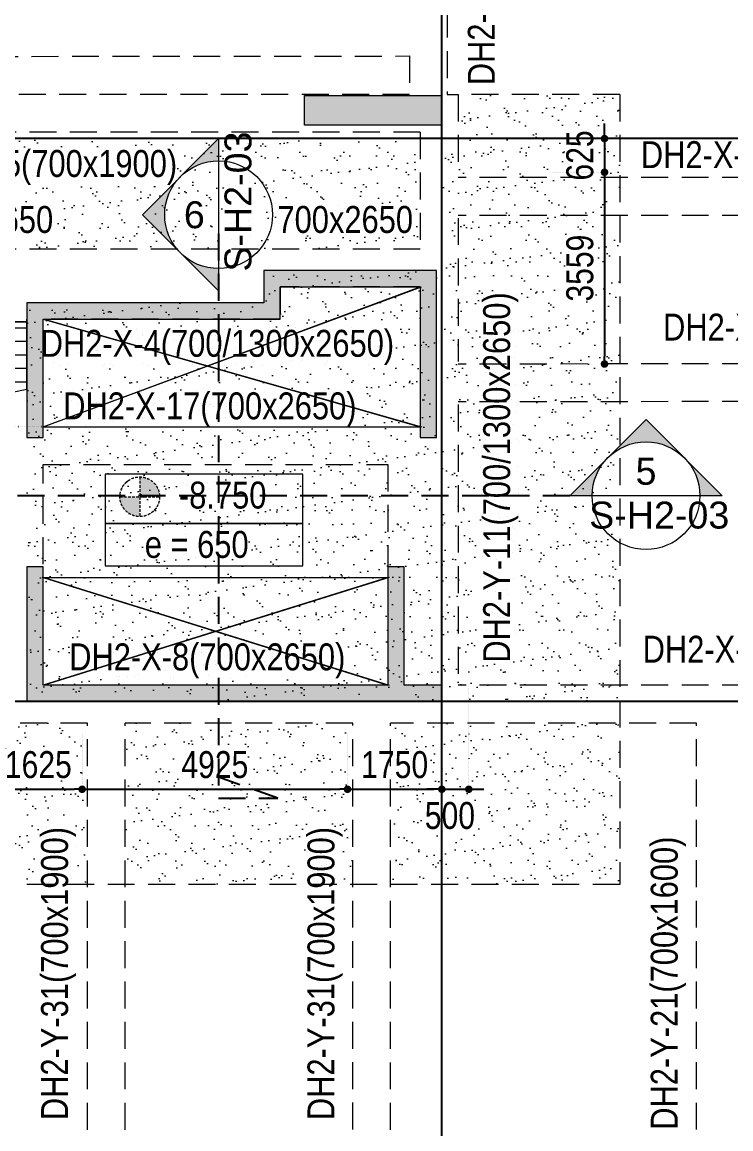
# Model space of a CAD drawing. Header units: millimetres. Extents: x 2356525 to 2927188, y -665534 to -417818.
# Drawn here: x 2781802 to 2794952, y -605666 to -585119 of the extents above; entities that cross this region are included whole.
import ezdxf
from ezdxf.enums import TextEntityAlignment as Align
from ezdxf.xclip import XClip

# ---------------------------------------------------------------- set-up
doc = ezdxf.new("R2010")
doc.units = ezdxf.units.MM
doc.header["$LTSCALE"] = 200
doc.header["$MEASUREMENT"] = 0
doc.header["$XCLIPFRAME"] = 0
for name, pattern in [('$0$CHG_XX_Damsan_Ham 2$0$HIDDEN', [0.375, 0.25, -0.125]), ('$0$HIDDEN', [0.375, 0.25, -0.125]), ('CHG_XX_Damsan_Ham 2$0$CHG_XX_Damsan_Ham 2$0$HIDDEN', [0.375, 0.25, -0.125]), ('CHG_XX_Damsan_Ham 2$0$MB Ham 2$0$Hidden21', [3, 2, -1]), ('CHG_XX_Luoi truc$0$MB_Luoi truc$0$Center101', [13, 10, -1, 1, -1]), ('DASHED', [0.75, 0.5, -0.25]), ('DOT2', [0.125, 0, -0.125])]:
    doc.linetypes.add(name, pattern=pattern)
doc.layers.get('0').update_dxf_attribs({"lineweight": 9})
doc.layers.get('Defpoints').update_dxf_attribs({"color": 10, "lineweight": 0})
for name, color, linetype, lineweight in [("$0$'S_General_Hidden_1 Thin", 1, '$0$HIDDEN', 18), ('$0$CHG_XX_Damsan_Ham 2$0$DBAO', 3, 'Continuous', 13), ('$0$CHG_XX_Damsan_Ham 2$0$DMo', 9, '$0$CHG_XX_Damsan_Ham 2$0$HIDDEN', 9), ('$0$CHG_XX_Damsan_Ham 2$0$Start lo mo', 3, 'Continuous', 15), ('$0$CHG_XX_Damsan_Ham 2$0$TTP-TEXT', 30, 'Continuous', 5), ('CHG_XX_Cot_Ham 2$0$NS-Pier-H2', 150, 'Continuous', 13), ('CHG_XX_Cot_Ham 2$0$NS-Pier-H2 @ 1', 150, 'Continuous', 13), ('CHG_XX_Cot_Ham 2$0$NS-Pier-H2 @ 150', 150, 'Continuous', 13), ("CHG_XX_Damsan_Ham 2$0$CHG_XX_Damsan_Ham 2$0$'S_General_Hidden_1 Thin", 1, 'CHG_XX_Damsan_Ham 2$0$CHG_XX_Damsan_Ham 2$0$HIDDEN', 18), ('CHG_XX_Damsan_Ham 2$0$CHG_XX_Damsan_Ham 2$0$CHG_XX_Damsan_Ham 2$0$Start lo mo', 3, 'Continuous', 15), ('CHG_XX_Damsan_Ham 2$0$CHG_XX_Damsan_Ham 2$0$DBAO', 3, 'Continuous', 13), ('CHG_XX_Damsan_Ham 2$0$CHG_XX_Damsan_Ham 2$0$Start lo mo', 3, 'Continuous', 15), ('CHG_XX_Damsan_Ham 2$0$HATCH', 57, 'Continuous', 9), ('CHG_XX_Damsan_Ham 2$0$tam cap ram', 8, 'Continuous', 5), ('DBAO', 90, 'Continuous', 13), ('TEXT P X', 1, 'Continuous', 9), ('TEXT P Y', 2, 'Continuous', 15)]:
    doc.layers.add(name, color=color, linetype=linetype, lineweight=lineweight)
for name, color, linetype in [('18-khaclinh-section Symbol', 30, 'Continuous'), ('CHG_XX_Damsan_Ham 2$0$MB Ham 2$0$Staircase', 30, 'Continuous'), ('CHG_XX_Damsan_Ham 2$0$MB Ham 2$0$Staircase Hidden', 34, 'CHG_XX_Damsan_Ham 2$0$MB Ham 2$0$Hidden21'), ('CHG_XX_Luoi truc$0$Grid', 34, 'Continuous'), ('CHG_XX_Luoi truc$0$Grid Line', 251, 'CHG_XX_Luoi truc$0$MB_Luoi truc$0$Center101'), ('dim', 1, 'Continuous')]:
    doc.layers.add(name, color=color, linetype=linetype)
doc.styles.add('$0$CHG_XX_Damsan_Ham 2$0$TTP-HelCon', font='')
doc.styles.add('CHG_XX_Luoi truc$0$MB_Luoi truc$0$Grid A-F$0$VNI-HelveCB', font='')
doc.styles.add('ICIC', font='arial.ttf')
doc.styles.add('MB_Luoi truc$0$Arial_C', font='arial.ttf', dxfattribs={"width": 0.8})
doc.styles.add('TTP-HelCon', font='')
doc.styles.get('$0$CHG_XX_Damsan_Ham 2$0$TTP-HelCon').set_extended_font_data('VNI-Helve-Condense')
doc.styles.get('CHG_XX_Luoi truc$0$MB_Luoi truc$0$Grid A-F$0$VNI-HelveCB').set_extended_font_data('VNI-Helve-Condense', bold=True)
doc.styles.get('TTP-HelCon').set_extended_font_data('VNI-Helve-Condense')
doc.dimstyles.new('200', dxfattribs={"dimscale": 200, "dimtxt": 2.5, "dimasz": 0.7, "dimexe": 0.0003, "dimexo": 0, "dimgap": 1, "dimtad": 1, "dimdec": 0, "dimzin": 12, "dimdsep": 46, "dimtxsty": 'MB_Luoi truc$0$Arial_C', "dimblk": 'MB_Luoi truc$0$_Dot', "dimcen": 0.5, "dimclrd": 256, "dimclre": 8, "dimclrt": 1, "dimadec": 0, "dimazin": 0, "dimtfac": 1, "dimtdec": 0, "dimtix": 1, "dimtmove": 2, "dimatfit": 3, "dimldrblk": 'MB_Luoi truc$0$HTT Arrow 30', "dimfxl": 1, "dimtolj": 1, "dimtzin": 0, "dimlwe": -1, "dimarcsym": 0})

# ---------------------------------------------------------------- blocks, each defined once
blk = doc.blocks.new('*U867')
at = {"layer": 'CHG_XX_Cot_Ham 2$0$NS-Pier-H2 @ 1'}
h = blk.add_hatch(color=256, dxfattribs=at)
h.dxf.hatch_style = 1
h.paths.add_polyline_path([(550, 0), (0, 0), (0, -2550), (550, -2550)])
at = {"layer": 'CHG_XX_Cot_Ham 2$0$NS-Pier-H2 @ 150'}
h = blk.add_hatch(color=256, dxfattribs=at)
h.dxf.hatch_style = 1
h.paths.add_polyline_path([(550, 0), (0, 0), (0, -2550), (550, -2550)])
blk = doc.blocks.new('CHG_XX_Cot_Ham 2$0$550x2550')
at = {"layer": 'CHG_XX_Cot_Ham 2$0$NS-Pier-H2'}
blk.add_lwpolyline([(550, -2550), (0, -2550), (0, 0), (550, 0)], close=True, dxfattribs=at)
blk.add_blockref('*U867', (0, 0), dxfattribs=at)
blk = doc.blocks.new('*U835')
at = {"layer": 'CHG_XX_Luoi truc$0$Grid Line'}
blk.add_line((0, 0), (0, 608), dxfattribs=at)
at = {"layer": 'CHG_XX_Luoi truc$0$Grid', "lineweight": -2, "style": 'CHG_XX_Luoi truc$0$MB_Luoi truc$0$Grid A-F$0$VNI-HelveCB'}
for tag, p in [('GRIDSUB', (0, 617)), ('GRID', (0, -9))]:
    blk.add_attdef(tag, text='', height=5, dxfattribs=at).set_placement(p, align=Align.MIDDLE)
blk = doc.blocks.new('*U837')
at = {"layer": 'CHG_XX_Luoi truc$0$Grid Line'}
blk.add_line((0, 0), (0, 438), dxfattribs=at)
at = {"layer": 'CHG_XX_Luoi truc$0$Grid', "lineweight": -2, "style": 'CHG_XX_Luoi truc$0$MB_Luoi truc$0$Grid A-F$0$VNI-HelveCB'}
for tag, p in [('GRIDSUB', (0, 447)), ('GRID', (0, -9))]:
    blk.add_attdef(tag, text='', height=5, dxfattribs=at).set_placement(p, align=Align.MIDDLE)
blk = doc.blocks.new('CHG_XX_Luoi truc')
at = {"layer": 'CHG_XX_Luoi truc$0$Grid', "xscale": 300, "yscale": 300, "zscale": 300}
blk.add_blockref('*U835', (87300, -12747), dxfattribs=at)
at = {"layer": 'CHG_XX_Luoi truc$0$Grid', "xscale": 300.0000000000013, "yscale": 300.0000000000013, "zscale": 300.0000000000013, "rotation": 90}
for p in [(110703, 22700), (110703, 12250)]:
    blk.add_blockref('*U837', p, dxfattribs=at)
blk = doc.blocks.new('CHG_XX_Cot_Ham 2')
at = {"layer": 'CHG_XX_Cot_Ham 2$0$NS-Pier-H2'}
h = blk.add_hatch(color=256, dxfattribs=at)
h.dxf.hatch_style = 1
h.paths.add_polyline_path([(99639.2, 163400), (-10900, 163400), (-10900, 85450), (-300, 85450), (-300, 84050), (32350, 84050), (32350, -9000), (103575.5, -9000), (106050, -6022), (106050, 158254.3)])
h.paths.add_polyline_path([(99533.7, 163100), (105750, 158110.4), (105750, 90450), (105650, 90450), (105750, 90450), (105750, 13850), (105750, 13722.3), (105750, -5913.6), (103434.7, -8700), (93599.8, -8700), (93299.8, -8700), (32650, -8700), (32650, 84350), (0, 84350), (0, 85750), (-10600, 85750), (-10600, 163100), (93600, 163100)], flags=16)
h = blk.add_hatch(color=256, dxfattribs=at)
h.dxf.hatch_style = 1
h.paths.add_polyline_path([(84300, 19950), (86900, 19950), (86900, 17150), (87200, 17150), (87200, 20250), (84000, 20250), (84000, 19650), (79600, 19650), (79600, 17150), (79900, 17150), (79900, 19350), (84300, 19350)])
h = blk.add_hatch(color=256, dxfattribs=at)
h.dxf.hatch_style = 1
h.paths.add_polyline_path([(87300, 12550), (86600, 12550), (86600, 14750), (86300, 14750), (86300, 12550), (79900, 12550), (79900, 14750), (79600, 14750), (79600, 12250), (87300, 12250)])
for points in [[(87200, 17150), (87200, 20250), (84000, 20250), (84000, 19650), (79600, 19650), (79600, 17150), (79900, 17150), (79900, 19350), (84300, 19350), (84300, 19950), (86900, 19950), (86900, 17150), (87200, 17150)], [(79600, 14750), (79600, 12250), (87300, 12250), (87300, 12550), (86600, 12550), (86600, 14750), (86300, 14750), (86300, 12550), (79900, 12550), (79900, 14750), (79600, 14750)]]:
    blk.add_lwpolyline(points, dxfattribs=at)
blk.add_blockref('CHG_XX_Luoi truc', (0, 0), dxfattribs=at)
at = {"layer": 'Defpoints', "rotation": 90}
blk.add_blockref('CHG_XX_Cot_Ham 2$0$550x2550', (84750, 22950), dxfattribs=at)
blk = doc.blocks.new('sfddxg')
h = blk.add_hatch(color=256)
h.paths.add_polyline_path([(-500, 0), (-707, 0), (-354, 354, 0.198912)])
h.paths.add_polyline_path([(-354, 354), (0, 707), (354, 354, 0.198912), (0, 500, 0.198912)])
h.paths.add_polyline_path([(354, 354), (707, 0), (500, 0, 0.198912)])
for p, q in [((550, 0), (-550, 0)), ((-500, 0), (-500, 0))]:
    blk.add_line(p, q)
blk.add_lwpolyline([(-500, 0), (-707, 0), (0, 707), (707, 0), (500, 0)])
blk.add_circle((0, 0), 500)
at = {"style": 'ICIC', "flags": 8}
blk.add_attdef('1', text='', height=250, dxfattribs=at).set_placement((0, 225), align=Align.MIDDLE)
blk.add_attdef('B-H2-14', text='', height=200, dxfattribs=at).set_placement((-528, -180), align=Align.MIDDLE_LEFT)
blk = doc.blocks.new('$0$CHG_XX_Damsan_Ham 2$0$Star cos -8.75')
at = {"layer": '$0$CHG_XX_Damsan_Ham 2$0$DMo'}
h = blk.add_hatch(color=256, dxfattribs=at)
h.dxf.hatch_style = 1
h.paths.add_polyline_path([(2504215, -680631, 0.414214), (2503847, -680263), (2503847, -680631)])
h.paths.add_polyline_path([(2503847, -680999), (2503847, -680631), (2503479, -680631, 0.414214)])
at = {"layer": '$0$CHG_XX_Damsan_Ham 2$0$DBAO'}
for points in [[(2503207, -680211), (2503207, -681128), (2506873, -681128), (2506873, -680211)], [(2503207, -681128), (2503207, -681912), (2506873, -681912), (2506873, -681128)]]:
    blk.add_lwpolyline(points, close=True, dxfattribs=at)
at = {"layer": '$0$CHG_XX_Damsan_Ham 2$0$DMo'}
for p, q in [((2503847, -680263), (2503847, -680999)), ((2503479, -680631), (2504215, -680631))]:
    blk.add_line(p, q, dxfattribs=at)
blk.add_circle((2503847, -680631), 368, dxfattribs=at)
at = {"layer": '$0$CHG_XX_Damsan_Ham 2$0$TTP-TEXT', "style": '$0$CHG_XX_Damsan_Ham 2$0$TTP-HelCon'}
for s, p in [(' -8.750', (2504414, -680850)), ('e = 650', (2503940, -681766))]:
    blk.add_text(s, height=500, dxfattribs=at).set_placement(p)
blk = doc.blocks.new('MB_Luoi truc$0$_Dot')
at = {"color": 0, "linetype": 'ByBlock', "lineweight": -2}
blk.add_line((-0.5, 0), (-1, 0), dxfattribs=at)
at = {"color": 0, "linetype": 'ByBlock', "const_width": 0.5}
blk.add_lwpolyline([(-0.25, 0, 1), (0.25, 0, 1)], format="xyb", close=True, dxfattribs=at)
blk = doc.blocks.new('*D177')
at = {"layer": 'Defpoints', "color": 0, "transparency": 16777216}
for p in [(2781289, -597429), (2782914, -598331), (2782914, -599361)]:
    blk.add_point(p, dxfattribs=at)
at = {"layer": 'dim', "color": 8, "linetype": 'DOT2', "transparency": 16777216}
for p, q in [((2781289, -597429), (2781289, -599361)), ((2782914, -598331), (2782914, -599361))]:
    blk.add_line(p, q, dxfattribs=at)
at = {"layer": 'dim', "lineweight": -2, "transparency": 16777216}
blk.add_line((2781429, -599361), (2782774, -599361), dxfattribs=at)
at = {"layer": 'dim', "lineweight": -2, "transparency": 16777216, "xscale": 140, "yscale": 140, "zscale": 140, "rotation": 180}
blk.add_blockref('MB_Luoi truc$0$_Dot', (2781289, -599361), dxfattribs=at)
at = {"layer": 'dim', "lineweight": -2, "transparency": 16777216, "xscale": 140, "yscale": 140, "zscale": 140}
blk.add_blockref('MB_Luoi truc$0$_Dot', (2782914, -599361), dxfattribs=at)
at = {"layer": 'dim', "color": 1, "transparency": 16777216, "insert": (2782102, -598906), "char_height": 500, "attachment_point": 5, "style": 'MB_Luoi truc$0$Arial_C'}
blk.add_mtext('\\A1;1625', dxfattribs=at)
blk = doc.blocks.new('MB_Luoi truc$0$HTT Arrow 30')
blk.add_hatch(color=256).paths.add_polyline_path([(-2.5, 0.375), (-2.5, -0.375), (0, 0)])
at = {"color": 0, "linetype": 'ByBlock', "lineweight": -2}
for p, q in [((0, 0), (-2.5, 0.375)), ((-2.5, -0.375), (-2.5, 0.375)), ((0, 0), (-2.5, -0.375))]:
    blk.add_line(p, q, dxfattribs=at)
blk = doc.blocks.new('*D178')
at = {"layer": 'Defpoints', "color": 0, "transparency": 16777216}
for p in [(2782914, -598331), (2787839, -598331), (2787839, -599361)]:
    blk.add_point(p, dxfattribs=at)
at = {"layer": 'dim', "color": 8, "linetype": 'DOT2', "transparency": 16777216}
for p, q in [((2782914, -598331), (2782914, -599361)), ((2787839, -598331), (2787839, -599361))]:
    blk.add_line(p, q, dxfattribs=at)
at = {"layer": 'dim', "lineweight": -2, "transparency": 16777216}
blk.add_line((2783054, -599361), (2787699, -599361), dxfattribs=at)
at = {"layer": 'dim', "lineweight": -2, "transparency": 16777216, "xscale": 140, "yscale": 140, "zscale": 140, "rotation": 180}
blk.add_blockref('MB_Luoi truc$0$_Dot', (2782914, -599361), dxfattribs=at)
at = {"layer": 'dim', "lineweight": -2, "transparency": 16777216, "xscale": 140, "yscale": 140, "zscale": 140}
blk.add_blockref('MB_Luoi truc$0$_Dot', (2787839, -599361), dxfattribs=at)
at = {"layer": 'dim', "color": 1, "transparency": 16777216, "insert": (2785377, -598906), "char_height": 500, "attachment_point": 5, "style": 'MB_Luoi truc$0$Arial_C'}
blk.add_mtext('\\A1;4925', dxfattribs=at)
blk = doc.blocks.new('*D179')
at = {"layer": 'Defpoints', "color": 0, "transparency": 16777216}
for p in [(2789589, -598131), (2787839, -598331), (2789589, -599361)]:
    blk.add_point(p, dxfattribs=at)
at = {"layer": 'dim', "color": 8, "linetype": 'DOT2', "transparency": 16777216}
for p, q in [((2789589, -598131), (2789589, -599361)), ((2787839, -598331), (2787839, -599361))]:
    blk.add_line(p, q, dxfattribs=at)
at = {"layer": 'dim', "lineweight": -2, "transparency": 16777216}
blk.add_line((2787979, -599361), (2789449, -599361), dxfattribs=at)
at = {"layer": 'dim', "lineweight": -2, "transparency": 16777216, "xscale": 140, "yscale": 140, "zscale": 140, "rotation": 180}
blk.add_blockref('MB_Luoi truc$0$_Dot', (2787839, -599361), dxfattribs=at)
at = {"layer": 'dim', "lineweight": -2, "transparency": 16777216, "xscale": 140, "yscale": 140, "zscale": 140}
blk.add_blockref('MB_Luoi truc$0$_Dot', (2789589, -599361), dxfattribs=at)
at = {"layer": 'dim', "color": 1, "transparency": 16777216, "insert": (2788714, -598906), "char_height": 500, "attachment_point": 5, "style": 'MB_Luoi truc$0$Arial_C'}
blk.add_mtext('\\A1;1750', dxfattribs=at)
blk = doc.blocks.new('*D180')
at = {"layer": 'Defpoints', "color": 0, "transparency": 16777216}
for p in [(2790089, -597431), (2789589, -598131), (2790089, -599361)]:
    blk.add_point(p, dxfattribs=at)
at = {"layer": 'dim', "color": 8, "linetype": 'DOT2', "transparency": 16777216}
for p, q in [((2790089, -597431), (2790089, -599361)), ((2789589, -598131), (2789589, -599361))]:
    blk.add_line(p, q, dxfattribs=at)
at = {"layer": 'dim', "lineweight": -2, "transparency": 16777216}
for p, q in [((2789449, -599361), (2789309, -599361)), ((2789589, -599361), (2790089, -599361)), ((2790229, -599361), (2790369, -599361))]:
    blk.add_line(p, q, dxfattribs=at)
at = {"layer": 'dim', "lineweight": -2, "transparency": 16777216, "xscale": 140, "yscale": 140, "zscale": 140}
blk.add_blockref('MB_Luoi truc$0$_Dot', (2789589, -599361), dxfattribs=at)
at = {"layer": 'dim', "lineweight": -2, "transparency": 16777216, "xscale": 140, "yscale": 140, "zscale": 140, "rotation": 180}
blk.add_blockref('MB_Luoi truc$0$_Dot', (2790089, -599361), dxfattribs=at)
at = {"layer": 'dim', "color": 1, "transparency": 16777216, "insert": (2789739, -599851), "char_height": 500, "attachment_point": 5, "style": 'MB_Luoi truc$0$Arial_C'}
blk.add_mtext('\\A1;500', dxfattribs=at)
blk = doc.blocks.new('*D343')
at = {"layer": 'Defpoints', "color": 0, "transparency": 16777216}
for p in [(2780208, -590631), (2775206, -592631), (2782189, -592631)]:
    blk.add_point(p, dxfattribs=at)
at = {"layer": 'dim', "color": 8, "linetype": 'DOT2', "transparency": 16777216}
for p, q in [((2780208, -590631), (2775206, -590631)), ((2782189, -592631), (2775206, -592631))]:
    blk.add_line(p, q, dxfattribs=at)
at = {"layer": 'dim', "lineweight": -2, "transparency": 16777216}
blk.add_line((2775206, -590771), (2775206, -592491), dxfattribs=at)
at = {"layer": 'dim', "lineweight": -2, "transparency": 16777216, "xscale": 140, "yscale": 140, "zscale": 140}
for p, rotation in [((2775206, -590631), 90), ((2775206, -592631), 270)]:
    blk.add_blockref('MB_Luoi truc$0$_Dot', p, dxfattribs=dict(at, rotation=rotation))
at = {"layer": 'dim', "color": 1, "transparency": 16777216, "insert": (2774751, -591631), "char_height": 500, "attachment_point": 5, "rotation": 90, "style": 'MB_Luoi truc$0$Arial_C'}
blk.add_mtext('\\A1;2000', dxfattribs=at)
blk = doc.blocks.new('*D344')
at = {"layer": 'Defpoints', "color": 0, "transparency": 16777216}
for p in [(2791649, -587281), (2791649, -587906), (2792608, -587906)]:
    blk.add_point(p, dxfattribs=at)
at = {"layer": 'dim', "lineweight": -2, "transparency": 16777216}
for p, q in [((2792608, -587141), (2792608, -587001)), ((2792608, -587281), (2792608, -587906)), ((2792608, -588046), (2792608, -588186))]:
    blk.add_line(p, q, dxfattribs=at)
at = {"layer": 'dim', "color": 8, "linetype": 'DOT2', "transparency": 16777216}
for p, q in [((2791649, -587281), (2792608, -587281)), ((2791649, -587906), (2792608, -587906))]:
    blk.add_line(p, q, dxfattribs=at)
at = {"layer": 'dim', "lineweight": -2, "transparency": 16777216, "xscale": 140, "yscale": 140, "zscale": 140}
for p, rotation in [((2792608, -587281), 270), ((2792608, -587906), 90)]:
    blk.add_blockref('MB_Luoi truc$0$_Dot', p, dxfattribs=dict(at, rotation=rotation))
at = {"layer": 'dim', "color": 1, "transparency": 16777216, "insert": (2792152, -587594), "char_height": 500, "attachment_point": 5, "rotation": 90, "style": 'MB_Luoi truc$0$Arial_C'}
blk.add_mtext('\\A1;625', dxfattribs=at)
blk = doc.blocks.new('*D345')
at = {"layer": 'Defpoints', "color": 0, "transparency": 16777216}
for p in [(2791649, -587906), (2792608, -591466), (2792610, -591466)]:
    blk.add_point(p, dxfattribs=at)
at = {"layer": 'dim', "color": 8, "linetype": 'DOT2', "transparency": 16777216}
for p, q in [((2791649, -587906), (2792608, -587906)), ((2792610, -591466), (2792608, -591466))]:
    blk.add_line(p, q, dxfattribs=at)
at = {"layer": 'dim', "lineweight": -2, "transparency": 16777216}
blk.add_line((2792608, -588046), (2792608, -591326), dxfattribs=at)
at = {"layer": 'dim', "lineweight": -2, "transparency": 16777216, "xscale": 140, "yscale": 140, "zscale": 140}
for p, rotation in [((2792608, -587906), 90), ((2792608, -591466), 270)]:
    blk.add_blockref('MB_Luoi truc$0$_Dot', p, dxfattribs=dict(at, rotation=rotation))
at = {"layer": 'dim', "color": 1, "transparency": 16777216, "insert": (2792152, -589686), "char_height": 500, "attachment_point": 5, "rotation": 90, "style": 'MB_Luoi truc$0$Arial_C'}
blk.add_mtext('\\A1;3559', dxfattribs=at)
blk = doc.blocks.new('CHG_XX_Damsan_Ham 2$0$MB Ham 2$0$Arrow 60')
at = {"linetype": 'ByBlock', "lineweight": -2}
h = blk.add_hatch(color=0, dxfattribs=at)
h.paths.add_polyline_path([(1.88, 0.94), (1.65, 1.38), (0, 0.56), (-1.65, 1.38), (-1.88, 0.94), (0, 0)], flags=17)
h.paths.add_polyline_path([(1.65, 1.38), (1.88, 0.94), (0, 0), (-1.88, 0.94), (-1.65, 1.38), (0, 0.56)])
blk.add_hatch(color=0, dxfattribs=at).paths.add_polyline_path([(1.65, 1.38), (1.88, 0.94), (0, 0), (-1.88, 0.94), (-1.65, 1.38), (0, 0.56)])
at = {"color": 0, "linetype": 'ByBlock', "lineweight": -2}
blk.add_lwpolyline([(1.65, 1.38), (1.88, 0.94), (0, 0), (-1.88, 0.94), (-1.65, 1.38), (0, 0.56)], close=True, dxfattribs=at)
blk = doc.blocks.new('CHG_XX_Damsan_Ham 2$0$MB Ham 2$0$Dot')
at = {"linetype": 'ByBlock', "lineweight": -2}
h = blk.add_hatch(color=0, dxfattribs=at)
edge = h.paths.add_edge_path()
edge.add_arc((0, 0), 0.5, 0, 360)
at = {"color": 0, "linetype": 'ByBlock', "lineweight": -2}
blk.add_line((0, -1), (0, 1), dxfattribs=at)
blk.add_circle((0, 0), 0.5, dxfattribs=at)
blk = doc.blocks.new('*U854')
at = {"layer": 'CHG_XX_Damsan_Ham 2$0$tam cap ram'}
h = blk.add_hatch(dxfattribs=at)
h.set_pattern_fill('_USER', color=256, scale=250, angle=90, pattern_type=0)
h.set_pattern_definition([(90, (2200, 2550), (-250, 2e-14), [])])
h.paths.add_polyline_path([(1200, 2550), (3200, 2550), (3200, 1450), (1200, 1450)])
h.paths.add_polyline_path([(1200, 1400), (3200, 1400), (3200, 1350), (1200, 1350)])
h.paths.add_polyline_path([(1200, 1200), (3200, 1200), (3200, 1150), (1200, 1150)])
h.paths.add_polyline_path([(1200, 1100), (3200, 1100), (3200, 0), (1200, 0)])
at = {"layer": 'CHG_XX_Damsan_Ham 2$0$MB Ham 2$0$Staircase'}
for p, q in [((1200, 0), (1200, 1100)), ((3200, 0), (3200, 1100)), ((0, 0), (4400, 0))]:
    blk.add_line(p, q, dxfattribs=at)
at = {"layer": 'CHG_XX_Damsan_Ham 2$0$MB Ham 2$0$Staircase Hidden'}
for p, q in [((4400, 2550), (4400, 0)), ((4400, 1200), (4400, 1350))]:
    blk.add_line(p, q, dxfattribs=at)
at = {"layer": 'CHG_XX_Damsan_Ham 2$0$tam cap ram'}
for p, q in [((0, 0), (0, 2550)), ((0, 2550), (4400, 2550)), ((1200, 1450), (1200, 2550)), ((1598, 1350), (1848, 2550)), ((1700, 1350), (1950, 2550)), ((3200, 1450), (3200, 2550)), ((600, 550), (600, 2000)), ((600, 2000), (3800, 2000)), ((3800, 550), (3800, 2000)), ((1100, 1100), (1100, 1450)), ((1100, 1450), (3300, 1450)), ((3300, 1100), (3300, 1450)), ((1150, 1150), (1150, 1400)), ((1150, 1400), (3250, 1400)), ((1200, 1150), (1200, 1400)), ((1200, 1400), (1200, 1350)), ((1200, 1350), (3200, 1350)), ((3200, 1150), (3200, 1400)), ((3250, 1150), (3250, 1400)), ((1100, 1100), (3300, 1100)), ((1150, 1150), (3250, 1150)), ((1200, 1200), (3200, 1200)), ((1200, 1200), (1200, 1150)), ((600, 550), (3800, 550))]:
    blk.add_line(p, q, dxfattribs=at)
for points in [[(1200, 2550), (3200, 2550), (3200, 1450), (1200, 1450)], [(1200, 1400), (3200, 1400), (3200, 1350), (1200, 1350)], [(1200, 1200), (3200, 1200), (3200, 1150), (1200, 1150)], [(1200, 1100), (3200, 1100), (3200, 0), (1200, 0)]]:
    blk.add_lwpolyline(points, close=True, dxfattribs=at)
for centre, start, end in [((1200, 1350), 90, 180), ((3200, 1350), 0, 90), ((1200, 1200), 180, 270), ((3200, 1200), 270, 0)]:
    blk.add_arc(centre, 1200, start, end, dxfattribs=at)
at = {"layer": 'CHG_XX_Damsan_Ham 2$0$tam cap ram', "yscale": 100, "zscale": 100}
for name, p, xscale, rotation in [('CHG_XX_Damsan_Ham 2$0$MB Ham 2$0$Arrow 60', (1835, 2000), 100, 270), ('CHG_XX_Damsan_Ham 2$0$MB Ham 2$0$Dot', (3200, 2000), 100, 270), ('CHG_XX_Damsan_Ham 2$0$MB Ham 2$0$Arrow 60', (3200, 550), -100, 90)]:
    blk.add_blockref(name, p, dxfattribs=dict(at, xscale=xscale, rotation=rotation))
blk = doc.blocks.new('CHG_XX_Damsan_Ham 2$0$ArchStaireH2')
at = {"layer": 'CHG_XX_Damsan_Ham 2$0$tam cap ram'}
ref = blk.add_blockref('*U854', (64800, -124950), dxfattribs=dict(at, xscale=-1, rotation=270))
XClip(ref).set_block_clipping_path([(3250, 1350), (3249.9999999999, 2550), (1945, 2550), (1695, 1349)])
blk = doc.blocks.new('CHG_XX_Damsan_Ham 2', base_point=(3089256, -609981))
at = {"layer": 'CHG_XX_Damsan_Ham 2$0$HATCH'}
h = blk.add_hatch(dxfattribs=at)
h.set_pattern_fill('AR-SAND', color=256, scale=262.5)
h.paths.add_polyline_path([(90600, 23519), (87600, 23519), (87600, 22700), (90600, 22700)])
h = blk.add_hatch(dxfattribs=at)
h.set_pattern_fill('AR-SAND', color=256, scale=262.5)
h.paths.add_polyline_path([(86900, 22700), (77450, 22700), (77450, 22000), (77200, 22000), (77200, 20650), (86900, 20649)])
h = blk.add_hatch(dxfattribs=at)
h.set_pattern_fill('AR-SAND', color=256, scale=262.5)
h.paths.add_polyline_path([(90600, 22700), (87300, 22700), (87300, 12250), (90600, 12250)])
h = blk.add_hatch(dxfattribs=at)
h.set_pattern_fill('AR-SAND', color=256, scale=262.5)
h.paths.add_polyline_path([(86900, 17150), (87200, 17150), (87200, 20250), (84000, 20250), (84000, 19650), (79600, 19650), (79600, 19300), (79600, 19300), (79600, 18050), (79600, 17150), (79900, 17150), (79900, 19350), (84300, 19350), (84300, 19950), (86900, 19949), (86900, 19950), (84300, 19950), (84300, 19350), (79900, 19350), (79900, 17350), (86900, 17350), (86900, 19949), (86900, 19949)])
h = blk.add_hatch(dxfattribs=at)
h.set_pattern_fill('AR-SAND', color=256, scale=262.5)
h.paths.add_polyline_path([(86300, 17350), (79900, 17350), (79900, 12550), (79900, 14250), (79900, 17150), (79600, 17150), (79600, 12250), (87300, 12250), (87450, 12550), (87300, 12550), (87200, 17350), (86300, 17350), (86300, 12550), (86300, 12550)])
h = blk.add_hatch(dxfattribs=at)
h.set_pattern_fill('AR-SAND', color=256, scale=262.5)
h.paths.add_polyline_path([(80725, 11850), (76850, 11850), (76850, 8850), (80725, 8850)])
h = blk.add_hatch(dxfattribs=at)
h.set_pattern_fill('AR-SAND', color=256, scale=262.5)
h.paths.add_polyline_path([(85650, 11850), (81425, 11850), (81425, 8850), (85650, 8850)])
h = blk.add_hatch(dxfattribs=at)
h.set_pattern_fill('AR-SAND', color=256, scale=262.5)
h.paths.add_polyline_path([(87300, 11850), (86350, 11850), (86350, 8850), (87300, 8850)])
h = blk.add_hatch(dxfattribs=at)
h.set_pattern_fill('AR-SAND', color=256, scale=262.5)
h.paths.add_polyline_path([(90600, 11850), (87300, 11850), (87300, 8850), (90600, 8850)])
at = {"layer": "CHG_XX_Damsan_Ham 2$0$CHG_XX_Damsan_Ham 2$0$'S_General_Hidden_1 Thin", "ltscale": 10}
for p, q in [((87400, 27325), (87400, 23519)), ((77438, 24225), (86700, 24234)), ((86700, 24234), (86700, 23519)), ((86700, 23519), (77373, 23518)), ((87400, 23519), (87600, 23519)), ((90600, 23519), (87600, 23519)), ((87600, 23519), (87600, 22025)), ((90600, 23519), (90600, 8850)), ((86900, 22819), (77308, 22818)), ((86900, 22819), (86900, 20649)), ((98250, 21975), (87600, 21975)), ((98250, 21275), (87600, 21275)), ((87600, 21225), (87600, 18564)), ((86900, 20649), (77200, 20650)), ((86900, 19949), (84300, 19950)), ((84300, 19950), (84300, 19350)), ((86900, 19950), (86900, 17350)), ((84300, 19350), (79900, 19350)), ((79900, 17350), (79900, 19350)), ((98250, 18521), (87600, 18514)), ((98250, 17821), (87600, 17814)), ((87600, 17764), (87600, 12550)), ((79900, 12550), (79900, 16650)), ((79900, 16650), (86299, 16650)), ((86299, 16650), (86300, 12550)), ((86300, 12550), (79900, 12550)), ((98250, 12550), (87600, 12550)), ((80725, 11850), (76425, 11850)), ((80725, 1300), (80725, 11850)), ((85650, 11850), (81425, 11850)), ((81425, 1300), (81425, 11850)), ((85650, 1302), (85650, 11850)), ((92025, 11850), (86350, 11850)), ((86350, 1300), (86350, 11850)), ((92025, 1301), (92025, 11850)), ((90600, 8850), (76425, 8850))]:
    blk.add_line(p, q, dxfattribs=at)
at = {"layer": 'CHG_XX_Damsan_Ham 2$0$CHG_XX_Damsan_Ham 2$0$CHG_XX_Damsan_Ham 2$0$Start lo mo'}
for p, q in [((79900, 17350), (86922, 19950)), ((79922, 19350), (86922, 17350)), ((79900, 17350), (86900, 17350)), ((79900, 14550), (86300, 14550)), ((86322, 14550), (79922, 12550)), ((79922, 14550), (86322, 12550))]:
    blk.add_line(p, q, dxfattribs=at)
at = {"layer": 'CHG_XX_Damsan_Ham 2$0$CHG_XX_Damsan_Ham 2$0$Start lo mo'}
for p, q in [((79900, 17350), (86900, 17350)), ((79900, 14550), (86300, 14550))]:
    blk.add_line(p, q, dxfattribs=at)
at = {"layer": 'CHG_XX_Damsan_Ham 2$0$CHG_XX_Damsan_Ham 2$0$DBAO'}
blk.add_blockref('CHG_XX_Cot_Ham 2', (0, 0), dxfattribs=at)
at = {"layer": 'CHG_XX_Damsan_Ham 2$0$HATCH'}
for name, p in [('CHG_XX_Cot_Ham 2', (0, 0)), ('CHG_XX_Damsan_Ham 2$0$ArchStaireH2', (12250, 141050))]:
    blk.add_blockref(name, p, dxfattribs=at)

msp = doc.modelspace()

# ---------------------------------------------------------------- linework, layer by layer
at = {"layer": '$0$CHG_XX_Damsan_Ham 2$0$Start lo mo'}
for p, q in [((2782189.5, -592631), (2789189.5, -590031)), ((2782189.5, -590631), (2789189.5, -592631)), ((2782189.5, -592631), (2789189.5, -592631)), ((2782189.2, -595431), (2788589.5, -595431)), ((2782189.2, -595431), (2788589.5, -597431)), ((2788589.5, -595431), (2782189.5, -597431))]:
    msp.add_line(p, q, dxfattribs=at)
at = {"layer": '18-khaclinh-section Symbol', "linetype": 'DASHED', "ltscale": 5}
for points in [[(2785446.4, -589040.9), (2785446.4, -599527.2), (2786548.4, -599527.2), (2785446.4, -599135.3)], [(2791963.4, -593910.5), (2776628.7, -593910.5), (2776628.7, -595012.4), (2777020.6, -593910.5)]]:
    msp.add_lwpolyline(points, dxfattribs=at)

# ---------------------------------------------------------------- block references
at = {"layer": "$0$'S_General_Hidden_1 Thin", "ltscale": 10}
msp.add_blockref('$0$CHG_XX_Damsan_Ham 2$0$Star cos -8.75', (280136.9, 86701.1), dxfattribs=at)
msp.add_blockref('CHG_XX_Damsan_Ham 2', (5791545.2, -1219962))
at = {"layer": 'DBAO'}
msp.add_blockref('CHG_XX_Cot_Ham 2', (2702289.2, -609981), dxfattribs=at)
ref = msp.add_blockref('sfddxg', (2785446.4, -588694.2), dxfattribs=dict(at, xscale=2, yscale=2, zscale=2, rotation=90))
ref.add_attrib('B-H2-14', 'S-H2-03', dxfattribs={"layer": '0', "height": 500, "rotation": 90, "style": 'ICIC'}).set_placement((2785806.4, -589749.9), align=Align.MIDDLE_LEFT)
ref.add_attrib('1', '6', dxfattribs={"layer": '0', "height": 500, "style": 'ICIC'}).set_placement((2784996.4, -588694.2), align=Align.MIDDLE)
ref = msp.add_blockref('sfddxg', (2793377.6, -593910.5), dxfattribs=dict(at, xscale=2, yscale=2, zscale=2))
ref.add_attrib('B-H2-14', 'S-H2-03', dxfattribs={"layer": '0', "height": 500, "style": 'ICIC'}).set_placement((2792322, -594270.5), align=Align.MIDDLE_LEFT)
ref.add_attrib('1', '5', dxfattribs={"layer": '0', "height": 500, "style": 'ICIC'}).set_placement((2793377.6, -593460.5), align=Align.MIDDLE)

# ---------------------------------------------------------------- texts
at = {"layer": 'TEXT P X', "style": 'TTP-HelCon'}
for s, p in [('DH2-X-24(700x1600)', (2793281.9, -587828.6)), ('DH2-X-25(700x1900)', (2779235, -587993.1)), ('1300x2650', (2779543.1, -589032.2)), ('700x2650', (2786538.4, -589032.2)), ('DH2-X-24(700x1600)', (2793693.9, -591029.7)), ('DH2-X-4(700/1300x2650)', (2782146.1, -591331.7)), ('DH2-X-17(700x2650)', (2782562.9, -592492.8)), ('DH2-X-8(700x2650)', (2782674.4, -597152.9)), ('DH2-X-24(700x1600)', (2793314.9, -597011))]:
    msp.add_text(s, height=500, dxfattribs=at).set_placement(p)
at = {"layer": 'TEXT P Y', "style": 'TTP-HelCon'}
for s, p in [('DH2-Y-33(700x1900)', (2790571.6, -586289.7)), ('DH2-Y-11(700/1300x2650)', (2790856, -597010.1)), ('DH2-Y-31(700x1900)', (2782652.8, -605503.4)), ('DH2-Y-31(700x1900)', (2787596, -605503.4)), ('DH2-Y-21(700x1600)', (2793966, -605682.1))]:
    msp.add_text(s, height=500, rotation=90, dxfattribs=at).set_placement(p)

# ---------------------------------------------------------------- dimensions: what is measured, and where the dimension line sits
at = {"layer": 'dim'}
for base, p1, p2, picture, middle in [((2792607.6, -587906.3), (2791649.4, -587281), (2791649.4, -587906.3), '*D344', (2792152.4, -587593.6)), ((2792607.6, -591465.5), (2791649.4, -587906.3), (2792609.7, -591465.5), '*D345', (2792152.2, -589685.9)), ((2775206.1, -592631), (2780208.4, -590631), (2782189.5, -592631), '*D343', (2774750.8, -591631))]:
    dim = msp.add_linear_dim(base=base, p1=p1, p2=p2, angle=90, dimstyle='200', dxfattribs=at)
    dim.commit()
    dim.dimension.update_dxf_attribs({"geometry": picture, "text_midpoint": middle})
for base, p1, p2, picture, middle in [((2782914.2, -599361), (2781289.2, -597429.2), (2782914.2, -598331), '*D177', (2782101.7, -598905.8)), ((2789589.2, -599361), (2787839.2, -598331), (2789589.2, -598131), '*D179', (2788714.2, -598905.8)), ((2787839.2, -599361), (2782914.2, -598331), (2787839.2, -598331), '*D178', (2785376.7, -598905.8))]:
    dim = msp.add_linear_dim(base=base, p1=p1, p2=p2, dimstyle='200', dxfattribs=at)
    dim.commit()
    dim.dimension.update_dxf_attribs({"geometry": picture, "text_midpoint": middle})
dim = msp.add_linear_dim(base=(2790089.5, -599361), p1=(2789589.2, -598131), p2=(2790089.5, -597431), dimstyle='200', dxfattribs=at)
dim.commit()
dim.dimension.update_dxf_attribs({"geometry": '*D180', "text_midpoint": (2789739.3, -599850.9), "dimtype": 160})

doc.saveas('drawing.dxf')
